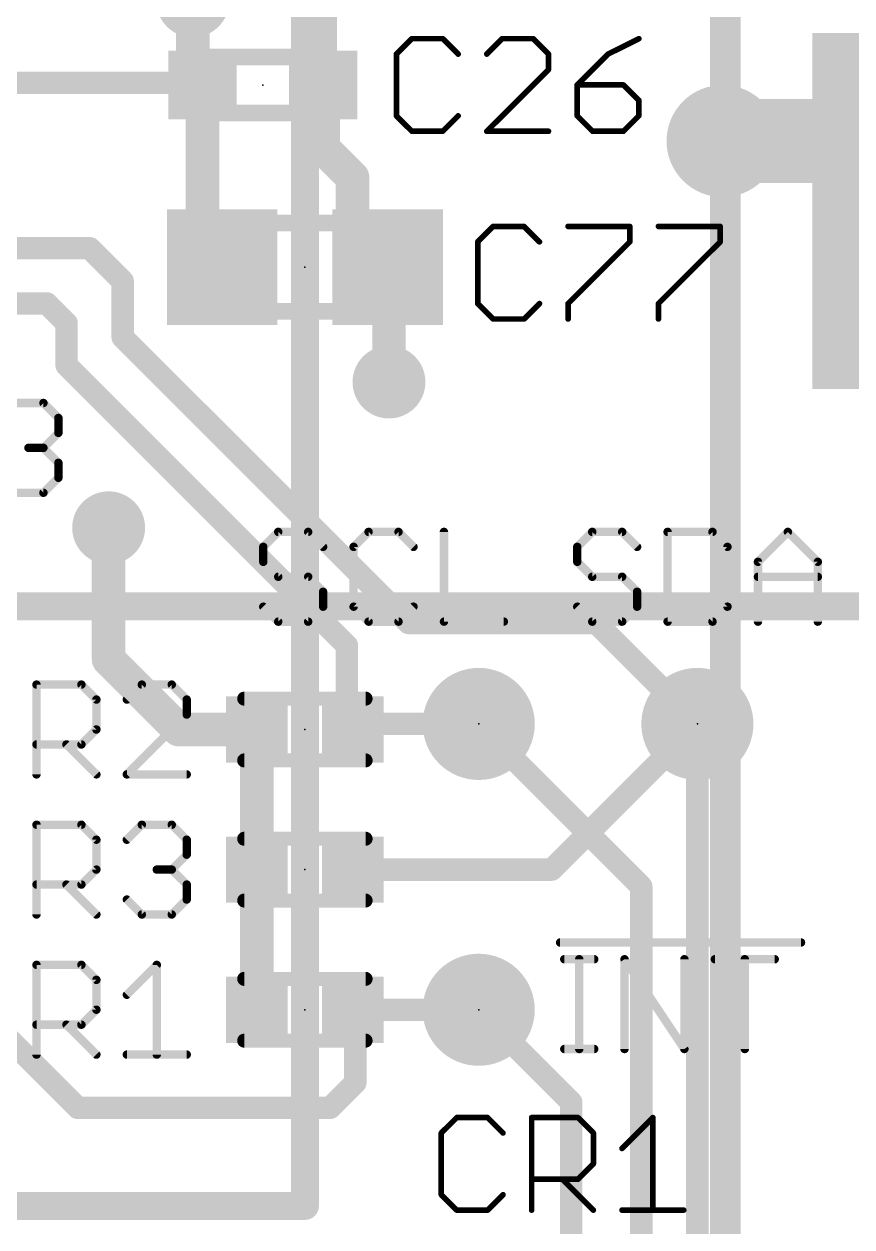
# Model space of a CAD drawing. Extents: x -19 to 124, y 0 to 88.
# Drawn here: x 57.15 to 64.65, y 48.07 to 58.97 of the extents above; entities that cross this region are included whole.
import ezdxf

# ---------------------------------------------------------------- set-up
doc = ezdxf.new("R2010")
doc.units = 0
for name, color, linetype in [('1', 12, 'CONTINUOUS'), ('15', 21, 'CONTINUOUS'), ('16', 132, 'CONTINUOUS'), ('17', 110, 'CONTINUOUS'), ('18', 110, 'CONTINUOUS'), ('21', 253, 'CONTINUOUS'), ('23', 53, 'CONTINUOUS'), ('25', 253, 'CONTINUOUS')]:
    doc.layers.add(name, color=color, linetype=linetype)

# ---------------------------------------------------------------- blocks, each defined once
blk = doc.blocks.new('ROUNDP')
at = {"const_width": 0.5}
blk.add_lwpolyline([(0, -0.25, 1), (0, 0.25, 1), (0, -0.25)], format="xyb", dxfattribs=at)
blk = doc.blocks.new('RECT')
blk.add_solid([(-0.5, -0.5), (0.5, -0.5), (-0.5, 0.5), (0.5, 0.5)])
blk = doc.blocks.new('ROUNDV')
at = {"const_width": 0.5}
blk.add_lwpolyline([(0, -0.25, 1), (0, 0.25, 1), (0, -0.25)], format="xyb", dxfattribs=at)

msp = doc.modelspace()

# ---------------------------------------------------------------- linework, layer by layer
at = {"layer": '1'}
for points, const_width in [([(59.8551, 58.42), (59.8551, 59.4233)], 0.254), ([(58.674, 58.44), (58.674, 59.182)], 0.3048), ([(58.7429, 58.44), (58.674, 58.44)], 0.3048), ([(58.7629, 56.9461), (58.7629, 58.42)], 0.3048), ([(59.8551, 58.42), (59.8551, 57.8485)], 0.3048), ([(58.7429, 58.44), (56.4134, 58.44)], 0.2032), ([(58.7629, 58.42), (58.7429, 58.44)], 0.2032), ([(65.2018, 57.912), (63.4746, 57.912)], 0.762), ([(59.8551, 57.8485), (60.1218, 57.5818)], 0.3048), ([(60.1218, 57.5818), (60.1218, 57.0872)], 0.3048), ([(60.1218, 57.0872), (60.44, 56.769)], 0.3048), ([(56.4134, 56.94), (57.741, 56.94)], 0.2032), ([(57.741, 56.94), (58.039, 56.642)], 0.2032), ([(58.94, 56.769), (58.7629, 56.9461)], 0.2032), ([(60.44, 56.769), (60.452, 56.769)], 0.3048), ([(60.452, 56.769), (60.452, 55.7276)], 0.3048), ([(58.039, 56.642), (58.039, 56.134)], 0.2032), ([(56.4134, 56.44), (57.352, 56.44)], 0.2032), ([(57.352, 56.44), (57.531, 56.261)], 0.2032), ([(57.531, 56.261), (57.531, 55.88)], 0.2032), ([(58.039, 56.134), (60.6298, 53.5432)], 0.2032), ([(57.531, 55.88), (60.071, 53.34)], 0.2032), ([(57.912, 53.213), (57.912, 54.4068)], 0.3048), ([(62.3316, 53.5432), (60.6298, 53.5432)], 0.2032), ([(63.246, 52.6288), (62.3316, 53.5432)], 0.2032), ([(60.071, 53.34), (60.071, 52.632)], 0.2032), ([(58.547, 52.578), (57.912, 53.213)], 0.3048), ([(59.255, 52.578), (58.547, 52.578)], 0.3048), ([(59.255, 51.308), (59.255, 52.578)], 0.3048), ([(60.071, 52.632), (60.125, 52.578)], 0.2032), ([(60.1758, 52.6288), (60.125, 52.578)], 0.254), ([(61.2648, 52.6288), (60.1758, 52.6288)], 0.2032), ([(61.9252, 51.308), (63.246, 52.6288)], 0.2032), ([(59.255, 50.038), (59.255, 51.308)], 0.3048), ([(60.125, 51.308), (61.9252, 51.308)], 0.2032), ([(57.6326, 49.149), (56.7182, 50.0634)], 0.2032), ([(60.125, 50.038), (61.2648, 50.038)], 0.2032), ([(60.1472, 50.0158), (60.125, 50.038)], 0.2032), ([(60.1472, 49.3776), (60.1472, 50.0158)], 0.2032), ([(59.9186, 49.149), (60.1472, 49.3776)], 0.2032), ([(57.6326, 49.149), (59.9186, 49.149)], 0.2032)]:
    msp.add_lwpolyline(points, dxfattribs=dict(at, const_width=const_width))
for points, const_width in [([(58.674, 58.5162, 1), (58.674, 58.3638)], 0.1524), ([(58.8391, 58.42, 1), (58.6867, 58.42)], 0.1524), ([(58.7429, 58.3638, 1), (58.7429, 58.5162)], 0.1524), ([(59.9313, 58.42, 1), (59.7789, 58.42)], 0.1524), ([(58.5978, 58.44, 1), (58.7502, 58.44)], 0.1524), ([(58.7788, 58.4759, 1), (58.707, 58.4041)], 0.1016), ([(58.727, 58.3841, 1), (58.7988, 58.4559)], 0.1016), ([(58.7429, 58.3892, 1), (58.7429, 58.4908)], 0.1016), ([(59.7916, 58.42, 1), (59.9186, 58.42)], 0.127), ([(63.4746, 58.1025, 1), (63.4746, 57.7215)], 0.381), ([(59.909, 57.9024, 1), (59.8012, 57.7946)], 0.1524), ([(59.7789, 57.8485, 1), (59.9313, 57.8485)], 0.1524), ([(60.198, 57.5818, 1), (60.0456, 57.5818)], 0.1524), ([(60.0679, 57.5279, 1), (60.1757, 57.6357)], 0.1524), ([(60.1757, 57.1411, 1), (60.0679, 57.0333)], 0.1524), ([(60.0456, 57.0872, 1), (60.198, 57.0872)], 0.1524), ([(57.7769, 56.9759, 1), (57.7051, 56.9041)], 0.1016), ([(57.741, 56.8892, 1), (57.741, 56.9908)], 0.1016), ([(58.7988, 56.982, 1), (58.727, 56.9102)], 0.1016), ([(58.6867, 56.9461, 1), (58.8391, 56.9461)], 0.1524), ([(60.44, 56.8452, 1), (60.44, 56.6928)], 0.1524), ([(60.5282, 56.769, 1), (60.3758, 56.769)], 0.1524), ([(60.452, 56.6928, 1), (60.452, 56.8452)], 0.1524), ([(58.9041, 56.7331, 1), (58.9759, 56.8049)], 0.1016), ([(60.3861, 56.7151, 1), (60.4939, 56.8229)], 0.1524), ([(58.0898, 56.642, 1), (57.9882, 56.642)], 0.1016), ([(58.0031, 56.6061, 1), (58.0749, 56.6779)], 0.1016), ([(57.3879, 56.4759, 1), (57.3161, 56.4041)], 0.1016), ([(57.352, 56.3892, 1), (57.352, 56.4908)], 0.1016), ([(57.5818, 56.261, 1), (57.4802, 56.261)], 0.1016), ([(57.4951, 56.2251, 1), (57.5669, 56.2969)], 0.1016), ([(58.0749, 56.1699, 1), (58.0031, 56.0981)], 0.1016), ([(57.9882, 56.134, 1), (58.0898, 56.134)], 0.1016), ([(57.5669, 55.9159, 1), (57.4951, 55.8441)], 0.1016), ([(57.4802, 55.88, 1), (57.5818, 55.88)], 0.1016), ([(60.3758, 55.7276, 1), (60.5282, 55.7276)], 0.1524), ([(57.9882, 54.4068, 1), (57.8358, 54.4068)], 0.1524), ([(60.6298, 53.594, 1), (60.6298, 53.4924)], 0.1016), ([(62.3675, 53.5791, 1), (62.2957, 53.5073)], 0.1016), ([(62.3316, 53.4924, 1), (62.3316, 53.594)], 0.1016), ([(60.5939, 53.5073, 1), (60.6657, 53.5791)], 0.1016), ([(60.1218, 53.34, 1), (60.0202, 53.34)], 0.1016), ([(60.0351, 53.3041, 1), (60.1069, 53.3759)], 0.1016), ([(57.9659, 53.2669, 1), (57.8581, 53.1591)], 0.1524), ([(57.8358, 53.213, 1), (57.9882, 53.213)], 0.1524), ([(58.547, 52.6542, 1), (58.547, 52.5018)], 0.1524), ([(58.4931, 52.5241, 1), (58.6009, 52.6319)], 0.1524), ([(59.3312, 52.578, 1), (59.1788, 52.578)], 0.1524), ([(59.255, 52.5018, 1), (59.255, 52.6542)], 0.1524), ([(60.1069, 52.6679, 1), (60.0351, 52.5961)], 0.1016), ([(60.0202, 52.632, 1), (60.1218, 52.632)], 0.1016), ([(60.0801, 52.6229, 1), (60.1699, 52.5331)], 0.127), ([(60.0891, 52.5421, 1), (60.1609, 52.6139)], 0.1016), ([(60.2207, 52.5839, 1), (60.1309, 52.6737)], 0.127), ([(60.1758, 52.6796, 1), (60.1758, 52.578)], 0.1016), ([(61.2648, 52.578, 1), (61.2648, 52.6796)], 0.1016), ([(63.2819, 52.5929, 1), (63.2101, 52.6647)], 0.1016), ([(63.2101, 52.5929, 1), (63.2819, 52.6647)], 0.1016), ([(59.3312, 51.308, 1), (59.1788, 51.308)], 0.1524), ([(59.1788, 51.308, 1), (59.3312, 51.308)], 0.1524), ([(60.125, 51.3588, 1), (60.125, 51.2572)], 0.1016), ([(61.8893, 51.3439, 1), (61.9611, 51.2721)], 0.1016), ([(61.9252, 51.2572, 1), (61.9252, 51.3588)], 0.1016), ([(59.1788, 50.038, 1), (59.3312, 50.038)], 0.1524), ([(60.125, 50.0888, 1), (60.125, 49.9872)], 0.1016), ([(60.1609, 50.0739, 1), (60.0891, 50.0021)], 0.1016), ([(60.198, 50.0158, 1), (60.0964, 50.0158)], 0.1016), ([(60.1113, 49.9799, 1), (60.1831, 50.0517)], 0.1016), ([(61.2648, 49.9872, 1), (61.2648, 50.0888)], 0.1016), ([(60.0964, 49.3776, 1), (60.198, 49.3776)], 0.1016), ([(60.1831, 49.3417, 1), (60.1113, 49.4135)], 0.1016), ([(57.6326, 49.1998, 1), (57.6326, 49.0982)], 0.1016), ([(57.5967, 49.1131, 1), (57.6685, 49.1849)], 0.1016), ([(59.8827, 49.1849, 1), (59.9545, 49.1131)], 0.1016), ([(59.9186, 49.0982, 1), (59.9186, 49.1998)], 0.1016)]:
    msp.add_lwpolyline(points, format="xyb", dxfattribs=dict(at, const_width=const_width))
at = {"layer": '15'}
for points, const_width in [([(59.69, 66.04), (59.69, 48.26)], 0.254), ([(63.5, 37.973), (63.5, 64.77)], 0.2794), ([(59.69, 48.26), (47.752, 48.26)], 0.254)]:
    msp.add_lwpolyline(points, dxfattribs=dict(at, const_width=const_width))
at = {"layer": '15', "const_width": 0.127}
for points in [[(59.6265, 48.26, 1), (59.7535, 48.26)], [(59.69, 48.1965, 1), (59.69, 48.3235)]]:
    msp.add_lwpolyline(points, format="xyb", dxfattribs=at)
at = {"layer": '16'}
for points, const_width in [([(56.2356, 53.6956), (97.2566, 53.6956)], 0.254), ([(62.738, 51.1556), (61.2648, 52.6288)], 0.2032), ([(63.246, 52.6288), (63.246, 41.91)], 0.2032), ([(62.738, 49.022), (62.738, 51.1556)], 0.2032), ([(62.103, 49.1998), (61.2648, 50.038)], 0.2032), ([(62.103, 41.529), (62.103, 49.1998)], 0.2032), ([(62.738, 49.022), (62.738, 41.656)], 0.2032)]:
    msp.add_lwpolyline(points, dxfattribs=dict(at, const_width=const_width))
at = {"layer": '16', "const_width": 0.1016}
for points in [[(61.3007, 52.6647, 1), (61.2289, 52.5929)], [(63.2968, 52.6288, 1), (63.1952, 52.6288)], [(62.7888, 51.1556, 1), (62.6872, 51.1556)], [(62.7021, 51.1197, 1), (62.7739, 51.1915)], [(61.3007, 50.0739, 1), (61.2289, 50.0021)], [(62.1538, 49.1998, 1), (62.0522, 49.1998)], [(62.0671, 49.1639, 1), (62.1389, 49.2357)], [(62.7888, 49.022, 1), (62.6872, 49.022)], [(62.6872, 49.022, 1), (62.7888, 49.022)]]:
    msp.add_lwpolyline(points, format="xyb", dxfattribs=at)
at = {"layer": '21'}
for points, const_width in [([(59.809, 58.674), (58.809, 58.674)], 0.1524), ([(58.809, 58.166), (59.809, 58.166)], 0.1524), ([(60.49, 57.169), (58.89, 57.169)], 0.1524), ([(58.89, 57.169), (58.89, 56.369)], 0.1524), ([(60.49, 56.369), (60.49, 57.169)], 0.1524), ([(58.89, 56.369), (60.49, 56.369)], 0.1524), ([(57.0501, 55.5378), (57.3212, 55.5378)], 0.0762), ([(57.3212, 55.5378), (57.4568, 55.4022)], 0.0762), ([(57.4568, 55.4022), (57.4568, 55.2666)], 0.0762), ([(57.4568, 55.2666), (57.3212, 55.131)], 0.0762), ([(57.3212, 55.131), (57.1856, 55.131)], 0.0762), ([(57.3212, 55.131), (57.4568, 54.9955)], 0.0762), ([(57.4568, 54.9955), (57.4568, 54.8599)], 0.0762), ([(57.4568, 54.8599), (57.3212, 54.7243)], 0.0762), ([(57.3212, 54.7243), (57.0501, 54.7243)], 0.0762), ([(60.24, 52.858), (59.14, 52.858)], 0.127), ([(60.24, 52.298), (59.14, 52.298)], 0.127), ([(60.24, 51.588), (59.14, 51.588)], 0.127), ([(60.24, 51.028), (59.14, 51.028)], 0.127), ([(60.24, 50.318), (59.14, 50.318)], 0.127), ([(60.24, 49.758), (59.14, 49.758)], 0.127)]:
    msp.add_lwpolyline(points, dxfattribs=dict(at, const_width=const_width))
for points, const_width in [([(58.809, 58.7121, 1), (58.809, 58.6359)], 0.0762), ([(59.809, 58.6359, 1), (59.809, 58.7121)], 0.0762), ([(58.809, 58.2041, 1), (58.809, 58.1279)], 0.0762), ([(59.809, 58.1279, 1), (59.809, 58.2041)], 0.0762), ([(58.89, 57.2071, 1), (58.89, 57.1309)], 0.0762), ([(58.9281, 57.169, 1), (58.8519, 57.169)], 0.0762), ([(60.5281, 57.169, 1), (60.4519, 57.169)], 0.0762), ([(60.49, 57.1309, 1), (60.49, 57.2071)], 0.0762), ([(58.89, 56.4071, 1), (58.89, 56.3309)], 0.0762), ([(58.8519, 56.369, 1), (58.9281, 56.369)], 0.0762), ([(60.4519, 56.369, 1), (60.5281, 56.369)], 0.0762), ([(60.49, 56.3309, 1), (60.49, 56.4071)], 0.0762), ([(57.3347, 55.5513, 1), (57.3078, 55.5243)], 0.0381), ([(57.3212, 55.5187, 1), (57.3212, 55.5568)], 0.0381), ([(57.4759, 55.4022, 1), (57.4378, 55.4022)], 0.0381), ([(57.4433, 55.3887, 1), (57.4703, 55.4157)], 0.0381), ([(57.4378, 55.2666, 1), (57.4759, 55.2666)], 0.0381), ([(57.4703, 55.2532, 1), (57.4433, 55.2801)], 0.0381), ([(57.1856, 55.1501, 1), (57.1856, 55.112)], 0.0381), ([(57.3347, 55.1445, 1), (57.3078, 55.1176)], 0.0381), ([(57.3212, 55.112, 1), (57.3212, 55.1501)], 0.0381), ([(57.3078, 55.1445, 1), (57.3347, 55.1176)], 0.0381), ([(57.4759, 54.9955, 1), (57.4378, 54.9955)], 0.0381), ([(57.4433, 54.982, 1), (57.4703, 55.0089)], 0.0381), ([(57.4378, 54.8599, 1), (57.4759, 54.8599)], 0.0381), ([(57.4703, 54.8464, 1), (57.4433, 54.8734)], 0.0381), ([(57.3078, 54.7378, 1), (57.3347, 54.7108)], 0.0381), ([(57.3212, 54.7052, 1), (57.3212, 54.7433)], 0.0381), ([(59.14, 52.8898, 1), (59.14, 52.8263)], 0.0635), ([(60.24, 52.8263, 1), (60.24, 52.8898)], 0.0635), ([(59.14, 52.3298, 1), (59.14, 52.2662)], 0.0635), ([(60.24, 52.2662, 1), (60.24, 52.3298)], 0.0635), ([(59.14, 51.6198, 1), (59.14, 51.5562)], 0.0635), ([(60.24, 51.5562, 1), (60.24, 51.6198)], 0.0635), ([(59.14, 51.0598, 1), (59.14, 50.9963)], 0.0635), ([(60.24, 50.9963, 1), (60.24, 51.0598)], 0.0635), ([(59.14, 50.3498, 1), (59.14, 50.2863)], 0.0635), ([(60.24, 50.2863, 1), (60.24, 50.3498)], 0.0635), ([(59.14, 49.7898, 1), (59.14, 49.7263)], 0.0635), ([(60.24, 49.7263, 1), (60.24, 49.7898)], 0.0635)]:
    msp.add_lwpolyline(points, format="xyb", dxfattribs=dict(at, const_width=const_width))
at = {"layer": '23'}
for p in [(59.309, 58.42), (59.69, 56.769), (59.69, 52.578), (61.2648, 52.6288), (63.246, 52.6288), (59.69, 51.308), (59.69, 50.038), (61.2648, 50.038)]:
    msp.add_point(p, dxfattribs=at)
at = {"layer": '25'}
for points, const_width in [([(60.6594, 58.8398), (60.5195, 58.7)], 0.0508), ([(60.939, 58.8398), (60.6594, 58.8398)], 0.0508), ([(61.0788, 58.7), (60.939, 58.8398)], 0.0508), ([(61.4779, 58.8398), (61.3381, 58.7)], 0.0508), ([(61.7576, 58.8398), (61.4779, 58.8398)], 0.0508), ([(61.8974, 58.7), (61.7576, 58.8398)], 0.0508), ([(62.716, 58.8398), (62.4363, 58.7)], 0.0508), ([(60.5195, 58.7), (60.5195, 58.1407)], 0.0508), ([(61.8974, 58.5602), (61.8974, 58.7)], 0.0508), ([(62.4363, 58.7), (62.1567, 58.4204)], 0.0508), ([(61.3381, 58.0009), (61.8974, 58.5602)], 0.0508), ([(62.1567, 58.4204), (62.1567, 58.1407)], 0.0508), ([(62.5761, 58.4204), (62.1567, 58.4204)], 0.0508), ([(62.716, 58.2805), (62.5761, 58.4204)], 0.0508), ([(62.716, 58.1407), (62.716, 58.2805)], 0.0508), ([(60.5195, 58.1407), (60.6594, 58.0009)], 0.0508), ([(60.939, 58.0009), (61.0788, 58.1407)], 0.0508), ([(62.1567, 58.1407), (62.2965, 58.0009)], 0.0508), ([(62.5761, 58.0009), (62.716, 58.1407)], 0.0508), ([(60.6594, 58.0009), (60.939, 58.0009)], 0.0508), ([(61.8974, 58.0009), (61.3381, 58.0009)], 0.0508), ([(62.2965, 58.0009), (62.5761, 58.0009)], 0.0508), ([(61.396, 57.138), (61.2561, 56.9982)], 0.0508), ([(61.6756, 57.138), (61.396, 57.138)], 0.0508), ([(61.8154, 56.9982), (61.6756, 57.138)], 0.0508), ([(62.0747, 57.138), (62.634, 57.138)], 0.0508), ([(62.634, 57.138), (62.634, 56.9982)], 0.0508), ([(62.8933, 57.138), (63.4526, 57.138)], 0.0508), ([(63.4526, 57.138), (63.4526, 56.9982)], 0.0508), ([(61.2561, 56.9982), (61.2561, 56.4389)], 0.0508), ([(62.634, 56.9982), (62.0747, 56.4389)], 0.0508), ([(63.4526, 56.9982), (62.8933, 56.4389)], 0.0508), ([(61.2561, 56.4389), (61.396, 56.2991)], 0.0508), ([(61.6756, 56.2991), (61.8154, 56.4389)], 0.0508), ([(62.0747, 56.4389), (62.0747, 56.2991)], 0.0508), ([(62.8933, 56.4389), (62.8933, 56.2991)], 0.0508), ([(61.396, 56.2991), (61.6756, 56.2991)], 0.0508), ([(59.4486, 54.3694), (59.313, 54.2338)], 0.0762), ([(59.7198, 54.3694), (59.4486, 54.3694)], 0.0762), ([(59.8554, 54.2338), (59.7198, 54.3694)], 0.0762), ([(60.2672, 54.3694), (60.1316, 54.2338)], 0.0762), ([(60.5384, 54.3694), (60.2672, 54.3694)], 0.0762), ([(60.6739, 54.2338), (60.5384, 54.3694)], 0.0762), ([(60.9502, 54.3694), (60.9502, 53.5559)], 0.0762), ([(62.2934, 54.3694), (62.1578, 54.2338)], 0.0762), ([(62.5646, 54.3694), (62.2934, 54.3694)], 0.0762), ([(62.7002, 54.2338), (62.5646, 54.3694)], 0.0762), ([(62.9764, 54.3694), (62.9764, 53.5559)], 0.0762), ([(63.3832, 54.3694), (62.9764, 54.3694)], 0.0762), ([(63.5187, 54.2338), (63.3832, 54.3694)], 0.0762), ([(63.795, 54.0982), (64.0662, 54.3694)], 0.0762), ([(64.0662, 54.3694), (64.3373, 54.0982)], 0.0762), ([(59.313, 54.2338), (59.313, 54.0982)], 0.0762), ([(60.1316, 54.2338), (60.1316, 53.6915)], 0.0762), ([(62.1578, 54.2338), (62.1578, 54.0982)], 0.0762), ([(63.5187, 53.6915), (63.5187, 54.2338)], 0.0762), ([(59.313, 54.0982), (59.4486, 53.9626)], 0.0762), ([(62.1578, 54.0982), (62.2934, 53.9626)], 0.0762), ([(63.795, 53.5559), (63.795, 54.0982)], 0.0762), ([(64.3373, 54.0982), (64.3373, 53.5559)], 0.0762), ([(59.4486, 53.9626), (59.7198, 53.9626)], 0.0762), ([(59.7198, 53.9626), (59.8554, 53.8271)], 0.0762), ([(62.2934, 53.9626), (62.5646, 53.9626)], 0.0762), ([(62.5646, 53.9626), (62.7002, 53.8271)], 0.0762), ([(63.795, 53.9626), (64.3373, 53.9626)], 0.0762), ([(59.8554, 53.8271), (59.8554, 53.6915)], 0.0762), ([(62.7002, 53.8271), (62.7002, 53.6915)], 0.0762), ([(59.4486, 53.5559), (59.313, 53.6915)], 0.0762), ([(59.8554, 53.6915), (59.7198, 53.5559)], 0.0762), ([(60.1316, 53.6915), (60.2672, 53.5559)], 0.0762), ([(60.5384, 53.5559), (60.6739, 53.6915)], 0.0762), ([(62.2934, 53.5559), (62.1578, 53.6915)], 0.0762), ([(62.7002, 53.6915), (62.5646, 53.5559)], 0.0762), ([(63.3832, 53.5559), (63.5187, 53.6915)], 0.0762), ([(59.7198, 53.5559), (59.4486, 53.5559)], 0.0762), ([(60.2672, 53.5559), (60.5384, 53.5559)], 0.0762), ([(60.9502, 53.5559), (61.4925, 53.5559)], 0.0762), ([(62.5646, 53.5559), (62.2934, 53.5559)], 0.0762), ([(62.9764, 53.5559), (63.3832, 53.5559)], 0.0762), ([(57.2585, 52.1716), (57.2585, 52.9851)], 0.0762), ([(57.2585, 52.9851), (57.6653, 52.9851)], 0.0762), ([(57.6653, 52.9851), (57.8009, 52.8495)], 0.0762), ([(58.2127, 52.9851), (58.0771, 52.8495)], 0.0762), ([(58.4838, 52.9851), (58.2127, 52.9851)], 0.0762), ([(58.6194, 52.8495), (58.4838, 52.9851)], 0.0762), ([(57.8009, 52.8495), (57.8009, 52.5783)], 0.0762), ([(58.6194, 52.7139), (58.6194, 52.8495)], 0.0762), ([(58.0771, 52.1716), (58.6194, 52.7139)], 0.0762), ([(57.8009, 52.5783), (57.6653, 52.4428)], 0.0762), ([(57.6653, 52.4428), (57.2585, 52.4428)], 0.0762), ([(57.5297, 52.4428), (57.8009, 52.1716)], 0.0762), ([(58.6194, 52.1716), (58.0771, 52.1716)], 0.0762), ([(57.2585, 50.9016), (57.2585, 51.7151)], 0.0762), ([(57.2585, 51.7151), (57.6653, 51.7151)], 0.0762), ([(57.6653, 51.7151), (57.8009, 51.5795)], 0.0762), ([(58.0771, 51.5795), (58.2127, 51.7151)], 0.0762), ([(58.2127, 51.7151), (58.4838, 51.7151)], 0.0762), ([(58.4838, 51.7151), (58.6194, 51.5795)], 0.0762), ([(57.8009, 51.5795), (57.8009, 51.3083)], 0.0762), ([(58.6194, 51.5795), (58.6194, 51.4439)], 0.0762), ([(58.6194, 51.4439), (58.4838, 51.3083)], 0.0762), ([(57.8009, 51.3083), (57.6653, 51.1728)], 0.0762), ([(58.4838, 51.3083), (58.3483, 51.3083)], 0.0762), ([(58.4838, 51.3083), (58.6194, 51.1728)], 0.0762), ([(57.6653, 51.1728), (57.2585, 51.1728)], 0.0762), ([(57.5297, 51.1728), (57.8009, 50.9016)], 0.0762), ([(58.6194, 51.1728), (58.6194, 51.0372)], 0.0762), ([(58.2127, 50.9016), (58.0771, 51.0372)], 0.0762), ([(58.6194, 51.0372), (58.4838, 50.9016)], 0.0762), ([(58.4838, 50.9016), (58.2127, 50.9016)], 0.0762), ([(62.0022, 50.6476), (64.185, 50.6476)], 0.0762), ([(57.2585, 49.6316), (57.2585, 50.4451)], 0.0762), ([(57.2585, 50.4451), (57.6653, 50.4451)], 0.0762), ([(57.6653, 50.4451), (57.8009, 50.3095)], 0.0762), ([(58.0771, 50.1739), (58.3483, 50.4451)], 0.0762), ([(58.3483, 50.4451), (58.3483, 49.6316)], 0.0762), ([(62.0403, 50.4959), (62.3114, 50.4959)], 0.0762), ([(62.1758, 49.6824), (62.1758, 50.4959)], 0.0762), ([(62.586, 49.6824), (62.586, 50.4959)], 0.0762), ([(62.586, 50.4959), (63.1283, 49.6824)], 0.0762), ([(63.1283, 49.6824), (63.1283, 50.4959)], 0.0762), ([(63.4046, 50.4959), (63.9469, 50.4959)], 0.0762), ([(63.6757, 49.6824), (63.6757, 50.4959)], 0.0762), ([(57.8009, 50.3095), (57.8009, 50.0383)], 0.0762), ([(57.8009, 50.0383), (57.6653, 49.9028)], 0.0762), ([(57.6653, 49.9028), (57.2585, 49.9028)], 0.0762), ([(57.5297, 49.9028), (57.8009, 49.6316)], 0.0762), ([(62.0403, 49.6824), (62.3114, 49.6824)], 0.0762), ([(58.0771, 49.6316), (58.6194, 49.6316)], 0.0762), ([(61.0658, 49.0608), (60.9259, 48.921)], 0.0508), ([(61.3454, 49.0608), (61.0658, 49.0608)], 0.0508), ([(61.4852, 48.921), (61.3454, 49.0608)], 0.0508), ([(61.7445, 48.2219), (61.7445, 49.0608)], 0.0508), ([(61.7445, 49.0608), (62.164, 49.0608)], 0.0508), ([(62.164, 49.0608), (62.3038, 48.921)], 0.0508), ([(62.5631, 48.7812), (62.8427, 49.0608)], 0.0508), ([(62.8427, 49.0608), (62.8427, 48.2219)], 0.0508), ([(60.9259, 48.921), (60.9259, 48.3617)], 0.0508), ([(62.3038, 48.921), (62.3038, 48.6414)], 0.0508), ([(62.3038, 48.6414), (62.164, 48.5015)], 0.0508), ([(62.164, 48.5015), (61.7445, 48.5015)], 0.0508), ([(62.0241, 48.5015), (62.3038, 48.2219)], 0.0508), ([(60.9259, 48.3617), (61.0658, 48.2219)], 0.0508), ([(61.3454, 48.2219), (61.4852, 48.3617)], 0.0508), ([(61.0658, 48.2219), (61.3454, 48.2219)], 0.0508), ([(62.5631, 48.2219), (63.1224, 48.2219)], 0.0508)]:
    msp.add_lwpolyline(points, dxfattribs=dict(at, const_width=const_width))
for points, const_width in [([(60.6594, 58.8525, 1), (60.6594, 58.8271)], 0.0254), ([(60.6683, 58.8308, 1), (60.6504, 58.8488)], 0.0254), ([(60.948, 58.8488, 1), (60.93, 58.8308)], 0.0254), ([(60.939, 58.8271, 1), (60.939, 58.8525)], 0.0254), ([(61.4779, 58.8525, 1), (61.4779, 58.8271)], 0.0254), ([(61.4869, 58.8308, 1), (61.4689, 58.8488)], 0.0254), ([(61.7665, 58.8488, 1), (61.7486, 58.8308)], 0.0254), ([(61.7576, 58.8271, 1), (61.7576, 58.8525)], 0.0254), ([(62.7216, 58.8285, 1), (62.7103, 58.8512)], 0.0254), ([(60.5322, 58.7, 1), (60.5068, 58.7)], 0.0254), ([(60.5106, 58.709, 1), (60.5285, 58.691)], 0.0254), ([(61.0698, 58.691, 1), (61.0878, 58.709)], 0.0254), ([(61.3291, 58.709, 1), (61.3471, 58.691)], 0.0254), ([(61.9101, 58.7, 1), (61.8847, 58.7)], 0.0254), ([(61.8884, 58.691, 1), (61.9064, 58.709)], 0.0254), ([(62.4306, 58.7114, 1), (62.442, 58.6886)], 0.0254), ([(62.4453, 58.691, 1), (62.4273, 58.709)], 0.0254), ([(61.8847, 58.5602, 1), (61.9101, 58.5602)], 0.0254), ([(61.9064, 58.5512, 1), (61.8884, 58.5692)], 0.0254), ([(62.1694, 58.4204, 1), (62.144, 58.4204)], 0.0254), ([(62.1567, 58.4331, 1), (62.1567, 58.4077)], 0.0254), ([(62.1477, 58.4293, 1), (62.1657, 58.4114)], 0.0254), ([(62.5851, 58.4293, 1), (62.5672, 58.4114)], 0.0254), ([(62.5761, 58.4077, 1), (62.5761, 58.4331)], 0.0254), ([(62.7287, 58.2805, 1), (62.7033, 58.2805)], 0.0254), ([(62.707, 58.2716, 1), (62.7249, 58.2895)], 0.0254), ([(60.5068, 58.1407, 1), (60.5322, 58.1407)], 0.0254), ([(60.5285, 58.1497, 1), (60.5106, 58.1317)], 0.0254), ([(61.0878, 58.1317, 1), (61.0698, 58.1497)], 0.0254), ([(62.1657, 58.1497, 1), (62.1477, 58.1317)], 0.0254), ([(62.144, 58.1407, 1), (62.1694, 58.1407)], 0.0254), ([(62.7033, 58.1407, 1), (62.7287, 58.1407)], 0.0254), ([(62.7249, 58.1317, 1), (62.707, 58.1497)], 0.0254), ([(60.6594, 58.0136, 1), (60.6594, 57.9882)], 0.0254), ([(60.6504, 57.9919, 1), (60.6683, 58.0099)], 0.0254), ([(60.93, 58.0099, 1), (60.948, 57.9919)], 0.0254), ([(60.939, 57.9882, 1), (60.939, 58.0136)], 0.0254), ([(61.3381, 58.0136, 1), (61.3381, 57.9882)], 0.0254), ([(61.3291, 58.0099, 1), (61.3471, 57.9919)], 0.0254), ([(61.8974, 57.9882, 1), (61.8974, 58.0136)], 0.0254), ([(62.2965, 58.0136, 1), (62.2965, 57.9882)], 0.0254), ([(62.2875, 57.9919, 1), (62.3055, 58.0099)], 0.0254), ([(62.5672, 58.0099, 1), (62.5851, 57.9919)], 0.0254), ([(62.5761, 57.9882, 1), (62.5761, 58.0136)], 0.0254), ([(61.396, 57.1507, 1), (61.396, 57.1253)], 0.0254), ([(61.4049, 57.129, 1), (61.387, 57.147)], 0.0254), ([(61.6846, 57.147, 1), (61.6666, 57.129)], 0.0254), ([(61.6756, 57.1253, 1), (61.6756, 57.1507)], 0.0254), ([(62.0747, 57.1507, 1), (62.0747, 57.1253)], 0.0254), ([(62.6467, 57.138, 1), (62.6213, 57.138)], 0.0254), ([(62.634, 57.1253, 1), (62.634, 57.1507)], 0.0254), ([(62.8933, 57.1507, 1), (62.8933, 57.1253)], 0.0254), ([(63.4653, 57.138, 1), (63.4399, 57.138)], 0.0254), ([(63.4526, 57.1253, 1), (63.4526, 57.1507)], 0.0254), ([(61.2688, 56.9982, 1), (61.2434, 56.9982)], 0.0254), ([(62.643, 56.9892, 1), (62.625, 57.0072)], 0.0254), ([(63.4615, 56.9892, 1), (63.4436, 57.0072)], 0.0254), ([(61.2472, 57.0072, 1), (61.2651, 56.9892)], 0.0254), ([(61.8064, 56.9892, 1), (61.8244, 57.0072)], 0.0254), ([(62.6213, 56.9982, 1), (62.6467, 56.9982)], 0.0254), ([(63.4399, 56.9982, 1), (63.4653, 56.9982)], 0.0254), ([(61.2434, 56.4389, 1), (61.2688, 56.4389)], 0.0254), ([(61.2651, 56.4479, 1), (61.2472, 56.4299)], 0.0254), ([(61.8244, 56.4299, 1), (61.8064, 56.4479)], 0.0254), ([(62.0874, 56.4389, 1), (62.062, 56.4389)], 0.0254), ([(62.0657, 56.4479, 1), (62.0837, 56.4299)], 0.0254), ([(62.906, 56.4389, 1), (62.8806, 56.4389)], 0.0254), ([(62.8843, 56.4479, 1), (62.9023, 56.4299)], 0.0254), ([(61.396, 56.3118, 1), (61.396, 56.2864)], 0.0254), ([(61.387, 56.2901, 1), (61.4049, 56.3081)], 0.0254), ([(61.6666, 56.3081, 1), (61.6846, 56.2901)], 0.0254), ([(61.6756, 56.2864, 1), (61.6756, 56.3118)], 0.0254), ([(62.062, 56.2991, 1), (62.0874, 56.2991)], 0.0254), ([(62.8806, 56.2991, 1), (62.906, 56.2991)], 0.0254), ([(59.4486, 54.3884, 1), (59.4486, 54.3503)], 0.0381), ([(59.4621, 54.3559, 1), (59.4351, 54.3829)], 0.0381), ([(59.7332, 54.3829, 1), (59.7063, 54.3559)], 0.0381), ([(59.7198, 54.3503, 1), (59.7198, 54.3884)], 0.0381), ([(60.2672, 54.3884, 1), (60.2672, 54.3503)], 0.0381), ([(60.2807, 54.3559, 1), (60.2537, 54.3829)], 0.0381), ([(60.5518, 54.3829, 1), (60.5249, 54.3559)], 0.0381), ([(60.5384, 54.3503, 1), (60.5384, 54.3884)], 0.0381), ([(60.9692, 54.3694, 1), (60.9311, 54.3694)], 0.0381), ([(62.2934, 54.3884, 1), (62.2934, 54.3503)], 0.0381), ([(62.3069, 54.3559, 1), (62.2799, 54.3829)], 0.0381), ([(62.578, 54.3829, 1), (62.5511, 54.3559)], 0.0381), ([(62.5646, 54.3503, 1), (62.5646, 54.3884)], 0.0381), ([(62.9955, 54.3694, 1), (62.9574, 54.3694)], 0.0381), ([(62.9764, 54.3884, 1), (62.9764, 54.3503)], 0.0381), ([(63.3966, 54.3829, 1), (63.3697, 54.3559)], 0.0381), ([(63.3832, 54.3503, 1), (63.3832, 54.3884)], 0.0381), ([(64.0796, 54.3829, 1), (64.0527, 54.3559)], 0.0381), ([(64.0796, 54.3559, 1), (64.0527, 54.3829)], 0.0381), ([(59.3321, 54.2338, 1), (59.294, 54.2338)], 0.0381), ([(59.2996, 54.2473, 1), (59.3265, 54.2203)], 0.0381), ([(59.8419, 54.2203, 1), (59.8688, 54.2473)], 0.0381), ([(60.1181, 54.2473, 1), (60.1451, 54.2203)], 0.0381), ([(60.1507, 54.2338, 1), (60.1126, 54.2338)], 0.0381), ([(60.6605, 54.2203, 1), (60.6874, 54.2473)], 0.0381), ([(62.1444, 54.2473, 1), (62.1713, 54.2203)], 0.0381), ([(62.1769, 54.2338, 1), (62.1388, 54.2338)], 0.0381), ([(62.6867, 54.2203, 1), (62.7136, 54.2473)], 0.0381), ([(63.5378, 54.2338, 1), (63.4997, 54.2338)], 0.0381), ([(63.5053, 54.2203, 1), (63.5322, 54.2473)], 0.0381), ([(59.294, 54.0982, 1), (59.3321, 54.0982)], 0.0381), ([(59.3265, 54.1117, 1), (59.2996, 54.0848)], 0.0381), ([(62.1713, 54.1117, 1), (62.1444, 54.0848)], 0.0381), ([(62.1388, 54.0982, 1), (62.1769, 54.0982)], 0.0381), ([(63.814, 54.0982, 1), (63.7759, 54.0982)], 0.0381), ([(63.7815, 54.1117, 1), (63.8085, 54.0848)], 0.0381), ([(64.3564, 54.0982, 1), (64.3183, 54.0982)], 0.0381), ([(64.3238, 54.0848, 1), (64.3508, 54.1117)], 0.0381), ([(59.4486, 53.9817, 1), (59.4486, 53.9436)], 0.0381), ([(59.4351, 53.9492, 1), (59.4621, 53.9761)], 0.0381), ([(59.7332, 53.9761, 1), (59.7063, 53.9492)], 0.0381), ([(59.7198, 53.9436, 1), (59.7198, 53.9817)], 0.0381), ([(62.2934, 53.9817, 1), (62.2934, 53.9436)], 0.0381), ([(62.2799, 53.9492, 1), (62.3069, 53.9761)], 0.0381), ([(62.578, 53.9761, 1), (62.5511, 53.9492)], 0.0381), ([(62.5646, 53.9436, 1), (62.5646, 53.9817)], 0.0381), ([(63.795, 53.9817, 1), (63.795, 53.9436)], 0.0381), ([(64.3373, 53.9436, 1), (64.3373, 53.9817)], 0.0381), ([(59.8744, 53.8271, 1), (59.8363, 53.8271)], 0.0381), ([(62.7192, 53.8271, 1), (62.6811, 53.8271)], 0.0381), ([(59.8419, 53.8136, 1), (59.8688, 53.8405)], 0.0381), ([(62.6867, 53.8136, 1), (62.7136, 53.8405)], 0.0381), ([(59.3265, 53.705, 1), (59.2996, 53.678)], 0.0381), ([(59.8363, 53.6915, 1), (59.8744, 53.6915)], 0.0381), ([(59.8688, 53.678, 1), (59.8419, 53.705)], 0.0381), ([(60.1451, 53.705, 1), (60.1181, 53.678)], 0.0381), ([(60.1126, 53.6915, 1), (60.1507, 53.6915)], 0.0381), ([(60.6874, 53.678, 1), (60.6605, 53.705)], 0.0381), ([(62.1713, 53.705, 1), (62.1444, 53.678)], 0.0381), ([(62.6811, 53.6915, 1), (62.7192, 53.6915)], 0.0381), ([(62.7136, 53.678, 1), (62.6867, 53.705)], 0.0381), ([(63.4997, 53.6915, 1), (63.5378, 53.6915)], 0.0381), ([(63.5322, 53.678, 1), (63.5053, 53.705)], 0.0381), ([(59.4486, 53.575, 1), (59.4486, 53.5369)], 0.0381), ([(59.4351, 53.5424, 1), (59.4621, 53.5694)], 0.0381), ([(59.7063, 53.5694, 1), (59.7332, 53.5424)], 0.0381), ([(59.7198, 53.5369, 1), (59.7198, 53.575)], 0.0381), ([(60.2672, 53.575, 1), (60.2672, 53.5369)], 0.0381), ([(60.2537, 53.5424, 1), (60.2807, 53.5694)], 0.0381), ([(60.5249, 53.5694, 1), (60.5518, 53.5424)], 0.0381), ([(60.5384, 53.5369, 1), (60.5384, 53.575)], 0.0381), ([(60.9502, 53.575, 1), (60.9502, 53.5369)], 0.0381), ([(60.9311, 53.5559, 1), (60.9692, 53.5559)], 0.0381), ([(61.4925, 53.5369, 1), (61.4925, 53.575)], 0.0381), ([(62.2934, 53.575, 1), (62.2934, 53.5369)], 0.0381), ([(62.2799, 53.5424, 1), (62.3069, 53.5694)], 0.0381), ([(62.5511, 53.5694, 1), (62.578, 53.5424)], 0.0381), ([(62.5646, 53.5369, 1), (62.5646, 53.575)], 0.0381), ([(62.9764, 53.575, 1), (62.9764, 53.5369)], 0.0381), ([(62.9574, 53.5559, 1), (62.9955, 53.5559)], 0.0381), ([(63.3697, 53.5694, 1), (63.3966, 53.5424)], 0.0381), ([(63.3832, 53.5369, 1), (63.3832, 53.575)], 0.0381), ([(63.7759, 53.5559, 1), (63.814, 53.5559)], 0.0381), ([(64.3183, 53.5559, 1), (64.3564, 53.5559)], 0.0381), ([(57.2776, 52.9851, 1), (57.2395, 52.9851)], 0.0381), ([(57.2585, 53.0041, 1), (57.2585, 52.966)], 0.0381), ([(57.6787, 52.9986, 1), (57.6518, 52.9716)], 0.0381), ([(57.6653, 52.966, 1), (57.6653, 53.0041)], 0.0381), ([(58.2127, 53.0041, 1), (58.2127, 52.966)], 0.0381), ([(58.2262, 52.9716, 1), (58.1992, 52.9986)], 0.0381), ([(58.4973, 52.9986, 1), (58.4704, 52.9716)], 0.0381), ([(58.4838, 52.966, 1), (58.4838, 53.0041)], 0.0381), ([(57.8199, 52.8495, 1), (57.7818, 52.8495)], 0.0381), ([(57.7874, 52.836, 1), (57.8143, 52.863)], 0.0381), ([(58.0636, 52.863, 1), (58.0906, 52.836)], 0.0381), ([(58.6385, 52.8495, 1), (58.6004, 52.8495)], 0.0381), ([(58.606, 52.836, 1), (58.6329, 52.863)], 0.0381), ([(58.6004, 52.7139, 1), (58.6385, 52.7139)], 0.0381), ([(58.6329, 52.7005, 1), (58.606, 52.7274)], 0.0381), ([(57.7818, 52.5783, 1), (57.8199, 52.5783)], 0.0381), ([(57.8143, 52.5649, 1), (57.7874, 52.5918)], 0.0381), ([(57.2585, 52.4618, 1), (57.2585, 52.4237)], 0.0381), ([(57.5432, 52.4562, 1), (57.5162, 52.4293)], 0.0381), ([(57.6518, 52.4562, 1), (57.6787, 52.4293)], 0.0381), ([(57.6653, 52.4237, 1), (57.6653, 52.4618)], 0.0381), ([(57.2395, 52.1716, 1), (57.2776, 52.1716)], 0.0381), ([(57.7874, 52.1581, 1), (57.8143, 52.1851)], 0.0381), ([(58.0771, 52.1907, 1), (58.0771, 52.1526)], 0.0381), ([(58.0636, 52.1851, 1), (58.0906, 52.1581)], 0.0381), ([(58.6194, 52.1526, 1), (58.6194, 52.1907)], 0.0381), ([(57.2776, 51.7151, 1), (57.2395, 51.7151)], 0.0381), ([(57.2585, 51.7341, 1), (57.2585, 51.696)], 0.0381), ([(57.6787, 51.7286, 1), (57.6518, 51.7016)], 0.0381), ([(57.6653, 51.696, 1), (57.6653, 51.7341)], 0.0381), ([(58.2127, 51.7341, 1), (58.2127, 51.696)], 0.0381), ([(58.2262, 51.7016, 1), (58.1992, 51.7286)], 0.0381), ([(58.4973, 51.7286, 1), (58.4704, 51.7016)], 0.0381), ([(58.4838, 51.696, 1), (58.4838, 51.7341)], 0.0381), ([(57.8199, 51.5795, 1), (57.7818, 51.5795)], 0.0381), ([(57.7874, 51.566, 1), (57.8143, 51.593)], 0.0381), ([(58.0636, 51.593, 1), (58.0906, 51.566)], 0.0381), ([(58.6385, 51.5795, 1), (58.6004, 51.5795)], 0.0381), ([(58.606, 51.566, 1), (58.6329, 51.593)], 0.0381), ([(58.6004, 51.4439, 1), (58.6385, 51.4439)], 0.0381), ([(58.6329, 51.4305, 1), (58.606, 51.4574)], 0.0381), ([(57.7818, 51.3083, 1), (57.8199, 51.3083)], 0.0381), ([(57.8143, 51.2949, 1), (57.7874, 51.3218)], 0.0381), ([(58.3483, 51.3274, 1), (58.3483, 51.2893)], 0.0381), ([(58.4973, 51.3218, 1), (58.4704, 51.2949)], 0.0381), ([(58.4704, 51.3218, 1), (58.4973, 51.2949)], 0.0381), ([(58.4838, 51.2893, 1), (58.4838, 51.3274)], 0.0381), ([(57.2585, 51.1918, 1), (57.2585, 51.1537)], 0.0381), ([(57.5432, 51.1862, 1), (57.5162, 51.1593)], 0.0381), ([(57.6518, 51.1862, 1), (57.6787, 51.1593)], 0.0381), ([(57.6653, 51.1537, 1), (57.6653, 51.1918)], 0.0381), ([(58.6385, 51.1728, 1), (58.6004, 51.1728)], 0.0381), ([(58.606, 51.1593, 1), (58.6329, 51.1862)], 0.0381), ([(58.0906, 51.0507, 1), (58.0636, 51.0237)], 0.0381), ([(58.6004, 51.0372, 1), (58.6385, 51.0372)], 0.0381), ([(58.6329, 51.0237, 1), (58.606, 51.0507)], 0.0381), ([(57.2395, 50.9016, 1), (57.2776, 50.9016)], 0.0381), ([(57.7874, 50.8881, 1), (57.8143, 50.9151)], 0.0381), ([(58.2127, 50.9207, 1), (58.2127, 50.8826)], 0.0381), ([(58.1992, 50.8881, 1), (58.2262, 50.9151)], 0.0381), ([(58.4704, 50.9151, 1), (58.4973, 50.8881)], 0.0381), ([(58.4838, 50.8826, 1), (58.4838, 50.9207)], 0.0381), ([(62.0022, 50.6667, 1), (62.0022, 50.6286)], 0.0381), ([(64.185, 50.6286, 1), (64.185, 50.6667)], 0.0381), ([(57.2776, 50.4451, 1), (57.2395, 50.4451)], 0.0381), ([(57.2585, 50.4641, 1), (57.2585, 50.426)], 0.0381), ([(57.6787, 50.4586, 1), (57.6518, 50.4316)], 0.0381), ([(57.6653, 50.426, 1), (57.6653, 50.4641)], 0.0381), ([(58.3673, 50.4451, 1), (58.3292, 50.4451)], 0.0381), ([(58.3617, 50.4316, 1), (58.3348, 50.4586)], 0.0381), ([(62.0403, 50.5149, 1), (62.0403, 50.4768)], 0.0381), ([(62.1949, 50.4959, 1), (62.1568, 50.4959)], 0.0381), ([(62.3114, 50.4768, 1), (62.3114, 50.5149)], 0.0381), ([(62.605, 50.4959, 1), (62.5669, 50.4959)], 0.0381), ([(62.6018, 50.5065, 1), (62.5701, 50.4853)], 0.0381), ([(63.1474, 50.4959, 1), (63.1093, 50.4959)], 0.0381), ([(63.4046, 50.5149, 1), (63.4046, 50.4768)], 0.0381), ([(63.6948, 50.4959, 1), (63.6567, 50.4959)], 0.0381), ([(63.9469, 50.4768, 1), (63.9469, 50.5149)], 0.0381), ([(57.8199, 50.3095, 1), (57.7818, 50.3095)], 0.0381), ([(57.7874, 50.296, 1), (57.8143, 50.323)], 0.0381), ([(58.0636, 50.1874, 1), (58.0906, 50.1605)], 0.0381), ([(57.7818, 50.0383, 1), (57.8199, 50.0383)], 0.0381), ([(57.8143, 50.0249, 1), (57.7874, 50.0518)], 0.0381), ([(57.2585, 49.9218, 1), (57.2585, 49.8837)], 0.0381), ([(57.5432, 49.9162, 1), (57.5162, 49.8893)], 0.0381), ([(57.6653, 49.8837, 1), (57.6653, 49.9218)], 0.0381), ([(57.6518, 49.9162, 1), (57.6787, 49.8893)], 0.0381), ([(62.0403, 49.7015, 1), (62.0403, 49.6634)], 0.0381), ([(62.3114, 49.6634, 1), (62.3114, 49.7015)], 0.0381), ([(57.2395, 49.6316, 1), (57.2776, 49.6316)], 0.0381), ([(57.7874, 49.6181, 1), (57.8143, 49.6451)], 0.0381), ([(58.0771, 49.6506, 1), (58.0771, 49.6125)], 0.0381), ([(58.3292, 49.6316, 1), (58.3673, 49.6316)], 0.0381), ([(58.6194, 49.6125, 1), (58.6194, 49.6506)], 0.0381), ([(62.1568, 49.6824, 1), (62.1949, 49.6824)], 0.0381), ([(62.5669, 49.6824, 1), (62.605, 49.6824)], 0.0381), ([(63.1093, 49.6824, 1), (63.1474, 49.6824)], 0.0381), ([(63.1125, 49.6718, 1), (63.1442, 49.693)], 0.0381), ([(63.6567, 49.6824, 1), (63.6948, 49.6824)], 0.0381), ([(61.0658, 49.0735, 1), (61.0658, 49.0481)], 0.0254), ([(61.0747, 49.0518, 1), (61.0568, 49.0698)], 0.0254), ([(61.3544, 49.0698, 1), (61.3364, 49.0518)], 0.0254), ([(61.3454, 49.0481, 1), (61.3454, 49.0735)], 0.0254), ([(61.7572, 49.0608, 1), (61.7318, 49.0608)], 0.0254), ([(61.7445, 49.0735, 1), (61.7445, 49.0481)], 0.0254), ([(62.1729, 49.0698, 1), (62.155, 49.0518)], 0.0254), ([(62.164, 49.0481, 1), (62.164, 49.0735)], 0.0254), ([(62.8554, 49.0608, 1), (62.83, 49.0608)], 0.0254), ([(62.8517, 49.0518, 1), (62.8337, 49.0698)], 0.0254), ([(60.9386, 48.921, 1), (60.9132, 48.921)], 0.0254), ([(60.917, 48.93, 1), (60.9349, 48.912)], 0.0254), ([(61.4762, 48.912, 1), (61.4942, 48.93)], 0.0254), ([(62.3165, 48.921, 1), (62.2911, 48.921)], 0.0254), ([(62.2948, 48.912, 1), (62.3128, 48.93)], 0.0254), ([(62.5541, 48.7902, 1), (62.5721, 48.7722)], 0.0254), ([(62.2911, 48.6414, 1), (62.3165, 48.6414)], 0.0254), ([(62.3128, 48.6324, 1), (62.2948, 48.6503)], 0.0254), ([(61.7445, 48.5142, 1), (61.7445, 48.4888)], 0.0254), ([(62.0331, 48.5105, 1), (62.0152, 48.4926)], 0.0254), ([(62.155, 48.5105, 1), (62.1729, 48.4926)], 0.0254), ([(62.164, 48.4888, 1), (62.164, 48.5142)], 0.0254), ([(60.9132, 48.3617, 1), (60.9386, 48.3617)], 0.0254), ([(60.9349, 48.3707, 1), (60.917, 48.3527)], 0.0254), ([(61.4942, 48.3527, 1), (61.4762, 48.3707)], 0.0254), ([(61.0658, 48.2346, 1), (61.0658, 48.2092)], 0.0254), ([(61.0568, 48.2129, 1), (61.0747, 48.2309)], 0.0254), ([(61.3364, 48.2309, 1), (61.3544, 48.2129)], 0.0254), ([(61.3454, 48.2092, 1), (61.3454, 48.2346)], 0.0254), ([(61.7318, 48.2219, 1), (61.7572, 48.2219)], 0.0254), ([(62.2948, 48.2129, 1), (62.3128, 48.2309)], 0.0254), ([(62.5631, 48.2346, 1), (62.5631, 48.2092)], 0.0254), ([(62.83, 48.2219, 1), (62.8554, 48.2219)], 0.0254), ([(63.1224, 48.2092, 1), (63.1224, 48.2346)], 0.0254)]:
    msp.add_lwpolyline(points, format="xyb", dxfattribs=dict(at, const_width=const_width))

# ---------------------------------------------------------------- block references
at = {"layer": '1'}
for p, xscale, yscale in [((65.2272, 57.277), 1.8796, 3.2258), ((58.7629, 58.42), 0.62, 0.62), ((59.8551, 58.42), 0.62, 0.62), ((59.255, 52.578), 0.56, 0.6), ((60.125, 52.578), 0.56, 0.6), ((59.255, 51.308), 0.56, 0.6), ((60.125, 51.308), 0.56, 0.6), ((59.255, 50.038), 0.56, 0.6), ((60.125, 50.038), 0.56, 0.6)]:
    msp.add_blockref('RECT', p, dxfattribs=dict(at, xscale=xscale, yscale=yscale))
at = {"layer": '1', "yscale": 1.05}
for p in [(58.94, 56.769), (60.44, 56.769)]:
    msp.add_blockref('RECT', p, dxfattribs=at)
at = {"layer": '17', "xscale": 1.016, "yscale": 1.016}
for p in [(61.2648, 52.6288), (61.2648, 52.6288), (61.2648, 52.6288), (61.2648, 52.6288), (61.2648, 52.6288), (61.2648, 52.6288), (61.2648, 52.6288), (61.2648, 52.6288), (63.246, 52.6288), (63.246, 52.6288), (63.246, 52.6288), (63.246, 52.6288), (63.246, 52.6288), (63.246, 52.6288), (63.246, 52.6288), (63.246, 52.6288), (61.2648, 50.038), (61.2648, 50.038), (61.2648, 50.038), (61.2648, 50.038), (61.2648, 50.038), (61.2648, 50.038), (61.2648, 50.038), (61.2648, 50.038)]:
    msp.add_blockref('ROUNDP', p, dxfattribs=at)
at = {"layer": '18'}
for p, xscale, yscale in [((58.674, 59.182), 0.6604, 0.6604), ((58.674, 59.182), 0.6604, 0.6604), ((63.4746, 57.912), 1.016, 1.016), ((63.4746, 57.912), 1.016, 1.016), ((60.452, 55.7276), 0.6604, 0.6604), ((60.452, 55.7276), 0.6604, 0.6604), ((57.912, 54.4068), 0.6604, 0.6604), ((57.912, 54.4068), 0.6604, 0.6604)]:
    msp.add_blockref('ROUNDV', p, dxfattribs=dict(at, xscale=xscale, yscale=yscale))

doc.saveas('drawing.dxf')
